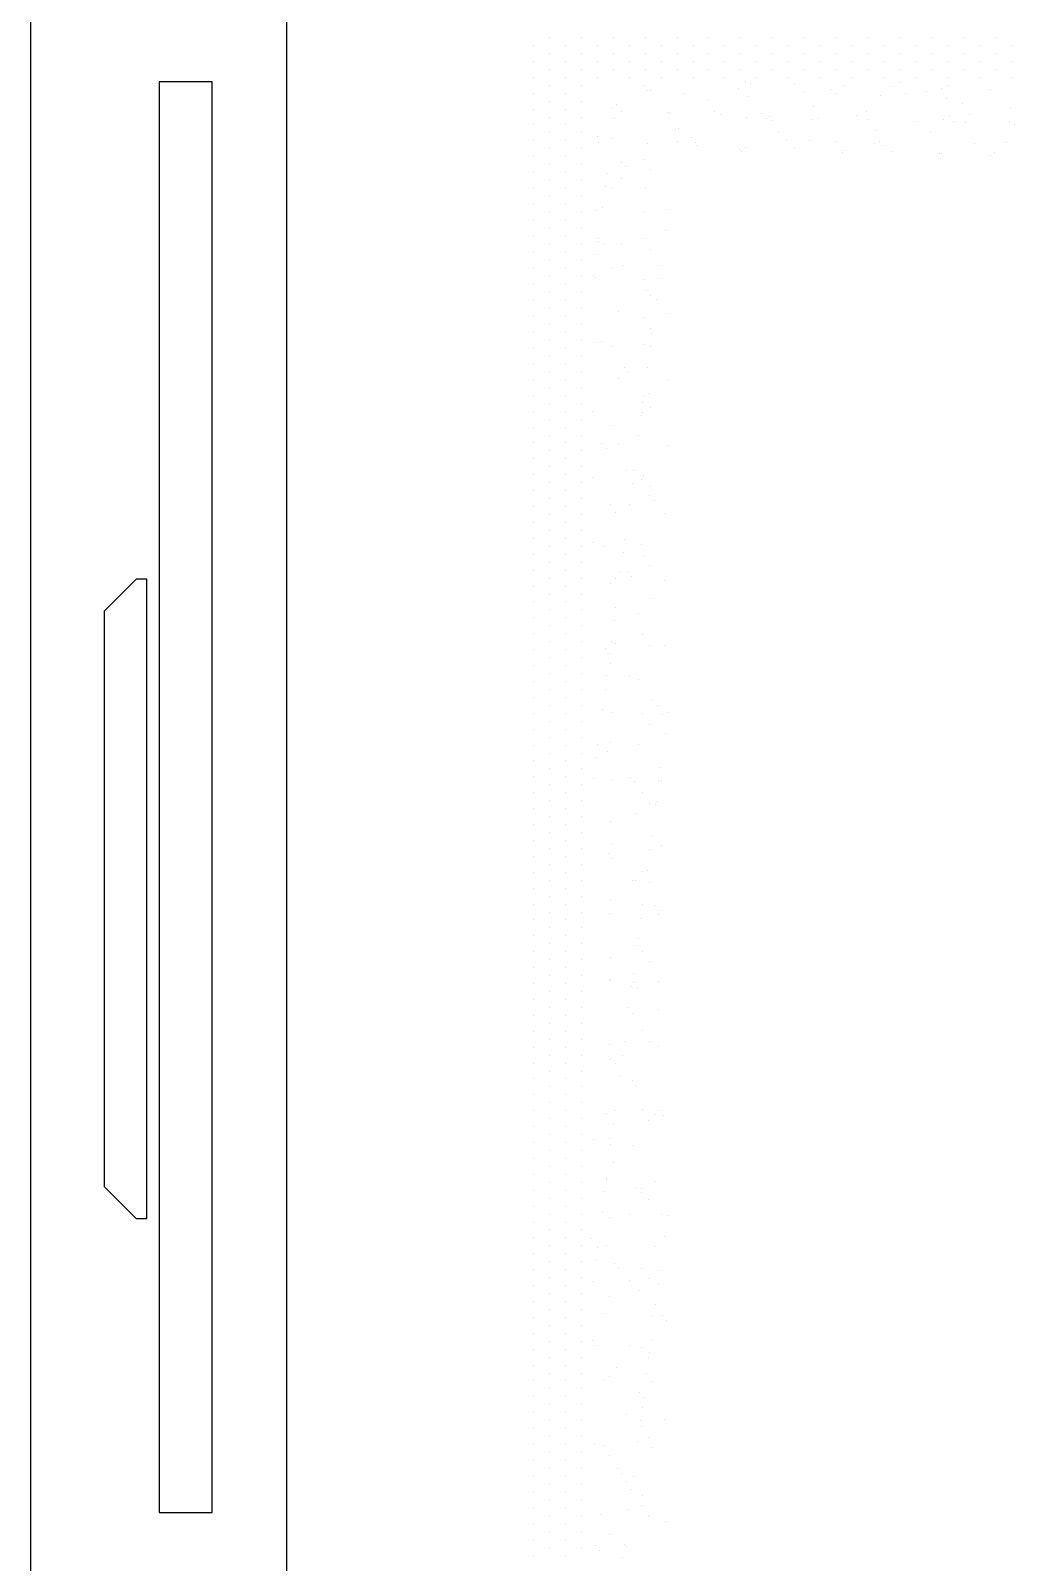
# Model space of a CAD drawing. Header units: millimetres. Extents: x -677 to -23, y -135 to 1112.
# Drawn here: x -122.721 to -121.932, y 845.313 to 846.542 of the extents above; entities that cross this region are included whole.
import ezdxf

# ---------------------------------------------------------------- set-up
doc = ezdxf.new("R2010")
doc.units = ezdxf.units.MM
doc.header["$LTSCALE"] = 20
doc.header["$MEASUREMENT"] = 0
doc.layers.get('0').update_dxf_attribs({"linetype": 'CONTINUOUS'})
doc.layers.add('AR-MOB', color=252, linetype='CONTINUOUS')
doc.layers.add('COTAS', color=7, linetype='CONTINUOUS')

# ---------------------------------------------------------------- blocks, each defined once
blk = doc.blocks.new('A$C7AFB675E')
at = {"color": 8}
for p, q in [((3.5162, 2.8124), (3.5162, 2.8124)), ((3.5319, 2.8203), (3.5319, 2.8203)), ((3.5477, 2.8124), (3.5477, 2.8124)), ((3.5634, 2.8203), (3.5634, 2.8203)), ((3.5792, 2.8124), (3.5792, 2.8124)), ((3.5949, 2.8203), (3.5949, 2.8203)), ((3.6107, 2.8124), (3.6107, 2.8124)), ((3.6264, 2.8203), (3.6264, 2.8203)), ((3.6422, 2.8124), (3.6422, 2.8124)), ((3.6579, 2.8203), (3.6579, 2.8203)), ((3.6737, 2.8124), (3.6737, 2.8124)), ((3.6894, 2.8203), (3.6894, 2.8203)), ((3.7052, 2.8124), (3.7052, 2.8124)), ((3.7209, 2.8203), (3.7209, 2.8203)), ((3.7367, 2.8124), (3.7367, 2.8124)), ((3.7524, 2.8203), (3.7524, 2.8203)), ((3.7682, 2.8124), (3.7682, 2.8124)), ((3.7839, 2.8203), (3.7839, 2.8203)), ((3.7997, 2.8124), (3.7997, 2.8124)), ((3.8154, 2.8203), (3.8154, 2.8203)), ((3.8312, 2.8124), (3.8312, 2.8124)), ((3.8469, 2.8203), (3.8469, 2.8203)), ((3.8627, 2.8124), (3.8627, 2.8124)), ((3.8784, 2.8203), (3.8784, 2.8203)), ((3.8942, 2.8124), (3.8942, 2.8124)), ((3.9099, 2.8203), (3.9099, 2.8203)), ((3.9257, 2.8124), (3.9257, 2.8124)), ((3.9414, 2.8203), (3.9414, 2.8203)), ((3.9572, 2.8124), (3.9572, 2.8124)), ((3.9729, 2.8203), (3.9729, 2.8203)), ((3.9887, 2.8124), (3.9887, 2.8124)), ((3.5162, 2.7967), (3.5162, 2.7967)), ((3.5319, 2.8045), (3.5319, 2.8045)), ((3.5477, 2.7967), (3.5477, 2.7967)), ((3.5634, 2.8045), (3.5634, 2.8045)), ((3.5792, 2.7967), (3.5792, 2.7967)), ((3.5949, 2.8045), (3.5949, 2.8045)), ((3.6107, 2.7967), (3.6107, 2.7967)), ((3.6264, 2.8045), (3.6264, 2.8045)), ((3.6422, 2.7967), (3.6422, 2.7967)), ((3.6579, 2.8045), (3.6579, 2.8045)), ((3.6737, 2.7967), (3.6737, 2.7967)), ((3.6894, 2.8045), (3.6894, 2.8045)), ((3.7052, 2.7967), (3.7052, 2.7967)), ((3.7209, 2.8045), (3.7209, 2.8045)), ((3.7367, 2.7967), (3.7367, 2.7967)), ((3.7524, 2.8045), (3.7524, 2.8045)), ((3.7682, 2.7967), (3.7682, 2.7967)), ((3.7839, 2.8045), (3.7839, 2.8045)), ((3.7997, 2.7967), (3.7997, 2.7967)), ((3.8154, 2.8045), (3.8154, 2.8045)), ((3.8312, 2.7967), (3.8312, 2.7967)), ((3.8469, 2.8045), (3.8469, 2.8045)), ((3.8627, 2.7967), (3.8627, 2.7967)), ((3.8784, 2.8045), (3.8784, 2.8045)), ((3.8942, 2.7967), (3.8942, 2.7967)), ((3.9099, 2.8045), (3.9099, 2.8045)), ((3.9257, 2.7967), (3.9257, 2.7967)), ((3.9414, 2.8045), (3.9414, 2.8045)), ((3.9572, 2.7967), (3.9572, 2.7967)), ((3.9729, 2.8045), (3.9729, 2.8045)), ((3.9887, 2.7967), (3.9887, 2.7967)), ((3.5162, 2.7809), (3.5162, 2.7809)), ((3.5319, 2.7888), (3.5319, 2.7888)), ((3.5477, 2.7809), (3.5477, 2.7809)), ((3.5634, 2.7888), (3.5634, 2.7888)), ((3.5792, 2.7809), (3.5792, 2.7809)), ((3.5949, 2.7888), (3.5949, 2.7888)), ((3.6107, 2.7809), (3.6107, 2.7809)), ((3.6264, 2.7888), (3.6264, 2.7888)), ((3.6422, 2.7809), (3.6422, 2.7809)), ((3.6579, 2.7888), (3.6579, 2.7888)), ((3.6737, 2.7809), (3.6737, 2.7809)), ((3.6894, 2.7888), (3.6894, 2.7888)), ((3.7052, 2.7809), (3.7052, 2.7809)), ((3.7209, 2.7888), (3.7209, 2.7888)), ((3.7367, 2.7809), (3.7367, 2.7809)), ((3.7524, 2.7888), (3.7524, 2.7888)), ((3.7682, 2.7809), (3.7682, 2.7809)), ((3.7839, 2.7888), (3.7839, 2.7888)), ((3.7997, 2.7809), (3.7997, 2.7809)), ((3.8154, 2.7888), (3.8154, 2.7888)), ((3.8312, 2.7809), (3.8312, 2.7809)), ((3.8469, 2.7888), (3.8469, 2.7888)), ((3.8627, 2.7809), (3.8627, 2.7809)), ((3.8784, 2.7888), (3.8784, 2.7888)), ((3.8942, 2.7809), (3.8942, 2.7809)), ((3.9099, 2.7888), (3.9099, 2.7888)), ((3.9257, 2.7809), (3.9257, 2.7809)), ((3.9414, 2.7888), (3.9414, 2.7888)), ((3.9572, 2.7809), (3.9572, 2.7809)), ((3.9729, 2.7888), (3.9729, 2.7888)), ((3.9887, 2.7809), (3.9887, 2.7809)), ((3.5162, 2.7652), (3.5162, 2.7652)), ((3.5319, 2.773), (3.5319, 2.773)), ((3.5477, 2.7652), (3.5477, 2.7652)), ((3.5634, 2.773), (3.5634, 2.773)), ((3.6247, 2.7727), (3.6247, 2.7727)), ((3.6289, 2.7681), (3.6289, 2.7681)), ((3.6319, 2.7678), (3.6319, 2.7678)), ((3.6642, 2.7647), (3.6642, 2.7647)), ((3.7185, 2.7703), (3.7185, 2.7703)), ((3.7254, 2.7763), (3.7254, 2.7763)), ((3.7291, 2.762), (3.7291, 2.762)), ((3.7309, 2.7751), (3.7309, 2.7751)), ((3.7739, 2.7747), (3.7739, 2.7747)), ((3.7826, 2.7673), (3.7826, 2.7673)), ((3.8109, 2.7693), (3.8109, 2.7693)), ((3.8151, 2.7647), (3.8151, 2.7647)), ((3.8225, 2.7731), (3.8225, 2.7731)), ((3.8597, 2.7629), (3.8597, 2.7629)), ((3.8711, 2.7715), (3.8711, 2.7715)), ((3.8777, 2.7755), (3.8777, 2.7755)), ((3.8845, 2.7649), (3.8845, 2.7649)), ((3.9047, 2.7668), (3.9047, 2.7668)), ((3.9196, 2.77), (3.9196, 2.77)), ((3.9264, 2.7732), (3.9264, 2.7732)), ((3.9682, 2.7684), (3.9682, 2.7684)), ((3.5162, 2.7494), (3.5162, 2.7494)), ((3.5319, 2.7573), (3.5319, 2.7573)), ((3.5477, 2.7494), (3.5477, 2.7494)), ((3.5634, 2.7573), (3.5634, 2.7573)), ((3.5932, 2.7499), (3.5932, 2.7499)), ((3.5976, 2.7537), (3.5976, 2.7537)), ((3.6033, 2.747), (3.6033, 2.747)), ((3.6882, 2.7581), (3.6882, 2.7581)), ((3.695, 2.7474), (3.695, 2.7474)), ((3.793, 2.7519), (3.793, 2.7519)), ((3.8457, 2.747), (3.8457, 2.747)), ((3.9246, 2.7601), (3.9246, 2.7601)), ((3.9408, 2.7551), (3.9408, 2.7551)), ((3.9885, 2.75), (3.9885, 2.75)), ((3.5162, 2.7337), (3.5162, 2.7337)), ((3.5319, 2.7415), (3.5319, 2.7415)), ((3.5477, 2.7337), (3.5477, 2.7337)), ((3.5634, 2.7415), (3.5634, 2.7415)), ((3.5958, 2.7406), (3.5958, 2.7406)), ((3.649, 2.7462), (3.649, 2.7462)), ((3.6519, 2.7454), (3.6519, 2.7454)), ((3.7005, 2.7438), (3.7005, 2.7438)), ((3.7264, 2.7415), (3.7264, 2.7415)), ((3.7414, 2.7452), (3.7414, 2.7452)), ((3.7457, 2.7406), (3.7457, 2.7406)), ((3.749, 2.7422), (3.749, 2.7422)), ((3.7513, 2.7377), (3.7513, 2.7377)), ((3.7913, 2.7388), (3.7913, 2.7388)), ((3.7976, 2.7406), (3.7976, 2.7406)), ((3.8352, 2.7427), (3.8352, 2.7427)), ((3.8461, 2.7391), (3.8461, 2.7391)), ((3.8947, 2.7375), (3.8947, 2.7375)), ((3.9219, 2.7396), (3.9219, 2.7396)), ((3.9277, 2.7418), (3.9277, 2.7418)), ((3.9319, 2.7371), (3.9319, 2.7371)), ((3.9432, 2.7359), (3.9432, 2.7359)), ((3.9476, 2.7445), (3.9476, 2.7445)), ((3.9868, 2.7369), (3.9868, 2.7369)), ((3.9918, 2.7343), (3.9918, 2.7343)), ((3.5162, 2.7179), (3.5162, 2.7179)), ((3.5319, 2.7258), (3.5319, 2.7258)), ((3.5477, 2.7179), (3.5477, 2.7179)), ((3.5634, 2.7258), (3.5634, 2.7258)), ((3.5796, 2.7221), (3.5796, 2.7221)), ((3.58, 2.7166), (3.58, 2.7166)), ((3.5931, 2.7201), (3.5931, 2.7201)), ((3.6563, 2.7295), (3.6563, 2.7295)), ((3.658, 2.7174), (3.658, 2.7174)), ((3.6597, 2.7305), (3.6597, 2.7305)), ((3.672, 2.7211), (3.672, 2.7211)), ((3.6763, 2.7165), (3.6763, 2.7165)), ((3.7581, 2.7271), (3.7581, 2.7271)), ((3.7658, 2.7186), (3.7658, 2.7186)), ((3.7886, 2.7183), (3.7886, 2.7183)), ((3.8144, 2.7174), (3.8144, 2.7174)), ((3.8552, 2.7286), (3.8552, 2.7286)), ((3.8582, 2.7177), (3.8582, 2.7177)), ((3.9088, 2.7266), (3.9088, 2.7266)), ((3.9841, 2.7164), (3.9841, 2.7164)), ((3.5162, 2.7022), (3.5162, 2.7022)), ((3.5319, 2.71), (3.5319, 2.71)), ((3.5477, 2.7022), (3.5477, 2.7022)), ((3.5634, 2.71), (3.5634, 2.71)), ((3.6286, 2.715), (3.6286, 2.715)), ((3.6771, 2.7134), (3.6771, 2.7134)), ((3.7194, 2.7092), (3.7194, 2.7092)), ((3.7219, 2.7073), (3.7219, 2.7073)), ((3.7257, 2.7118), (3.7257, 2.7118)), ((3.7743, 2.7103), (3.7743, 2.7103)), ((3.8212, 2.7067), (3.8212, 2.7067)), ((3.8228, 2.7087), (3.8228, 2.7087)), ((3.8535, 2.7155), (3.8535, 2.7155)), ((3.8625, 2.713), (3.8625, 2.713)), ((3.8714, 2.7071), (3.8714, 2.7071)), ((3.9174, 2.7054), (3.9174, 2.7054)), ((3.9199, 2.7055), (3.9199, 2.7055)), ((3.952, 2.7152), (3.952, 2.7152)), ((3.9685, 2.7039), (3.9685, 2.7039)), ((3.9719, 2.7062), (3.9719, 2.7062)), ((3.5162, 2.6864), (3.5162, 2.6864)), ((3.5319, 2.6943), (3.5319, 2.6943)), ((3.5477, 2.6864), (3.5477, 2.6864)), ((3.5634, 2.6943), (3.5634, 2.6943)), ((3.5886, 2.6859), (3.5886, 2.6859)), ((3.6026, 2.697), (3.6026, 2.697)), ((3.6068, 2.6923), (3.6068, 2.6923)), ((3.625, 2.6999), (3.625, 2.6999)), ((3.6318, 2.6893), (3.6318, 2.6893)), ((3.5319, 2.6785), (3.5319, 2.6785)), ((3.5634, 2.6785), (3.5634, 2.6785)), ((3.5869, 2.6728), (3.5869, 2.6728)), ((3.593, 2.6714), (3.593, 2.6714)), ((3.6025, 2.681), (3.6025, 2.681)), ((3.5162, 2.6707), (3.5162, 2.6707)), ((3.5319, 2.6628), (3.5319, 2.6628)), ((3.5477, 2.6707), (3.5477, 2.6707)), ((3.5634, 2.6628), (3.5634, 2.6628)), ((3.6269, 2.6704), (3.6269, 2.6704)), ((3.5162, 2.6549), (3.5162, 2.6549)), ((3.5319, 2.647), (3.5319, 2.647)), ((3.5477, 2.6549), (3.5477, 2.6549)), ((3.5634, 2.647), (3.5634, 2.647)), ((3.5776, 2.6485), (3.5776, 2.6485)), ((3.5842, 2.6523), (3.5842, 2.6523)), ((3.6261, 2.647), (3.6261, 2.647)), ((3.6491, 2.6496), (3.6491, 2.6496)), ((3.5162, 2.6392), (3.5162, 2.6392)), ((3.5319, 2.6313), (3.5319, 2.6313)), ((3.5477, 2.6392), (3.5477, 2.6392)), ((3.5634, 2.6313), (3.5634, 2.6313)), ((3.6464, 2.6291), (3.6464, 2.6291)), ((3.5162, 2.6234), (3.5162, 2.6234)), ((3.5319, 2.6155), (3.5319, 2.6155)), ((3.5477, 2.6234), (3.5477, 2.6234)), ((3.5634, 2.6155), (3.5634, 2.6155)), ((3.5797, 2.6181), (3.5797, 2.6181)), ((3.5804, 2.6212), (3.5804, 2.6212)), ((3.5847, 2.6166), (3.5847, 2.6166)), ((3.6028, 2.6166), (3.6028, 2.6166)), ((3.6248, 2.6215), (3.6248, 2.6215)), ((3.6316, 2.6108), (3.6316, 2.6108)), ((3.5162, 2.6077), (3.5162, 2.6077)), ((3.5319, 2.5998), (3.5319, 2.5998)), ((3.5477, 2.6077), (3.5477, 2.6077)), ((3.5634, 2.5998), (3.5634, 2.5998)), ((3.578, 2.605), (3.578, 2.605)), ((3.6419, 2.5948), (3.6419, 2.5948)), ((3.5162, 2.5919), (3.5162, 2.5919)), ((3.5319, 2.584), (3.5319, 2.584)), ((3.5477, 2.5919), (3.5477, 2.5919)), ((3.5634, 2.584), (3.5634, 2.584)), ((3.5753, 2.5845), (3.5753, 2.5845)), ((3.5767, 2.5826), (3.5767, 2.5826)), ((3.5929, 2.5929), (3.5929, 2.5929)), ((3.6048, 2.5947), (3.6048, 2.5947)), ((3.6253, 2.581), (3.6253, 2.581)), ((3.6402, 2.5817), (3.6402, 2.5817)), ((3.5162, 2.5762), (3.5162, 2.5762)), ((3.5319, 2.5683), (3.5319, 2.5683)), ((3.5477, 2.5762), (3.5477, 2.5762)), ((3.5634, 2.5683), (3.5634, 2.5683)), ((3.6278, 2.5696), (3.6278, 2.5696)), ((3.632, 2.5649), (3.632, 2.5649)), ((3.5162, 2.5604), (3.5162, 2.5604)), ((3.5319, 2.5525), (3.5319, 2.5525)), ((3.5477, 2.5604), (3.5477, 2.5604)), ((3.5634, 2.5525), (3.5634, 2.5525)), ((3.6375, 2.5612), (3.6375, 2.5612)), ((3.5162, 2.5447), (3.5162, 2.5447)), ((3.5319, 2.5368), (3.5319, 2.5368)), ((3.5477, 2.5447), (3.5477, 2.5447)), ((3.5634, 2.5368), (3.5634, 2.5368)), ((3.6004, 2.5485), (3.6004, 2.5485)), ((3.6247, 2.543), (3.6247, 2.543)), ((3.6489, 2.5469), (3.6489, 2.5469)), ((3.5162, 2.5289), (3.5162, 2.5289)), ((3.5319, 2.521), (3.5319, 2.521)), ((3.5477, 2.5289), (3.5477, 2.5289)), ((3.5634, 2.521), (3.5634, 2.521)), ((3.6315, 2.5324), (3.6315, 2.5324)), ((3.633, 2.527), (3.633, 2.527)), ((3.5162, 2.5132), (3.5162, 2.5132)), ((3.5319, 2.5053), (3.5319, 2.5053)), ((3.5477, 2.5132), (3.5477, 2.5132)), ((3.5634, 2.5053), (3.5634, 2.5053)), ((3.577, 2.5181), (3.577, 2.5181)), ((3.5827, 2.5189), (3.5827, 2.5189)), ((3.5927, 2.5145), (3.5927, 2.5145)), ((3.6256, 2.5165), (3.6256, 2.5165)), ((3.6312, 2.5139), (3.6312, 2.5139)), ((3.5162, 2.4974), (3.5162, 2.4974)), ((3.5319, 2.4895), (3.5319, 2.4895)), ((3.5477, 2.4974), (3.5477, 2.4974)), ((3.5634, 2.4895), (3.5634, 2.4895)), ((3.6056, 2.4938), (3.6056, 2.4938)), ((3.6099, 2.4892), (3.6099, 2.4892)), ((3.6285, 2.4934), (3.6285, 2.4934)), ((3.5162, 2.4817), (3.5162, 2.4817)), ((3.5319, 2.4738), (3.5319, 2.4738)), ((3.5477, 2.4817), (3.5477, 2.4817)), ((3.5634, 2.4738), (3.5634, 2.4738)), ((3.5995, 2.4825), (3.5995, 2.4825)), ((3.6481, 2.481), (3.6481, 2.481)), ((3.5162, 2.4659), (3.5162, 2.4659)), ((3.5477, 2.4659), (3.5477, 2.4659)), ((3.624, 2.4592), (3.624, 2.4592)), ((3.6246, 2.4645), (3.6246, 2.4645)), ((3.63, 2.4673), (3.63, 2.4673)), ((3.5162, 2.4502), (3.5162, 2.4502)), ((3.5319, 2.458), (3.5319, 2.458)), ((3.5477, 2.4502), (3.5477, 2.4502)), ((3.5634, 2.458), (3.5634, 2.458)), ((3.5746, 2.4501), (3.5746, 2.4501)), ((3.6223, 2.4461), (3.6223, 2.4461)), ((3.6232, 2.4485), (3.6232, 2.4485)), ((3.6313, 2.4539), (3.6313, 2.4539)), ((3.5162, 2.4344), (3.5162, 2.4344)), ((3.5319, 2.4423), (3.5319, 2.4423)), ((3.5477, 2.4344), (3.5477, 2.4344)), ((3.5634, 2.4423), (3.5634, 2.4423)), ((3.5926, 2.436), (3.5926, 2.436)), ((3.5162, 2.4187), (3.5162, 2.4187)), ((3.5319, 2.4265), (3.5319, 2.4265)), ((3.5477, 2.4187), (3.5477, 2.4187)), ((3.5634, 2.4265), (3.5634, 2.4265)), ((3.5835, 2.4181), (3.5835, 2.4181)), ((3.5878, 2.4134), (3.5878, 2.4134)), ((3.5998, 2.4181), (3.5998, 2.4181)), ((3.6196, 2.4256), (3.6196, 2.4256)), ((3.6484, 2.4165), (3.6484, 2.4165)), ((3.5162, 2.4029), (3.5162, 2.4029)), ((3.5319, 2.4108), (3.5319, 2.4108)), ((3.5477, 2.4029), (3.5477, 2.4029)), ((3.5634, 2.4108), (3.5634, 2.4108)), ((3.5162, 2.3872), (3.5162, 2.3872)), ((3.5319, 2.395), (3.5319, 2.395)), ((3.5477, 2.3872), (3.5477, 2.3872)), ((3.5634, 2.395), (3.5634, 2.395)), ((3.5738, 2.3841), (3.5738, 2.3841)), ((3.6079, 2.3915), (3.6079, 2.3915)), ((3.6151, 2.3913), (3.6151, 2.3913)), ((3.6223, 2.3825), (3.6223, 2.3825)), ((3.6244, 2.386), (3.6244, 2.386)), ((3.5162, 2.3714), (3.5162, 2.3714)), ((3.5319, 2.3793), (3.5319, 2.3793)), ((3.5477, 2.3714), (3.5477, 2.3714)), ((3.5634, 2.3793), (3.5634, 2.3793)), ((3.6134, 2.3782), (3.6134, 2.3782)), ((3.6312, 2.3754), (3.6312, 2.3754)), ((3.5162, 2.3557), (3.5162, 2.3557)), ((3.5319, 2.3635), (3.5319, 2.3635)), ((3.5477, 2.3557), (3.5477, 2.3557)), ((3.5634, 2.3635), (3.5634, 2.3635)), ((3.5925, 2.3575), (3.5925, 2.3575)), ((3.6107, 2.3577), (3.6107, 2.3577)), ((3.6309, 2.3664), (3.6309, 2.3664)), ((3.6351, 2.3618), (3.6351, 2.3618)), ((3.5162, 2.3399), (3.5162, 2.3399)), ((3.5319, 2.3478), (3.5319, 2.3478)), ((3.5477, 2.3399), (3.5477, 2.3399)), ((3.5634, 2.3478), (3.5634, 2.3478)), ((3.5974, 2.35), (3.5974, 2.35)), ((3.6459, 2.3484), (3.6459, 2.3484)), ((3.5162, 2.3242), (3.5162, 2.3242)), ((3.5319, 2.332), (3.5319, 2.332)), ((3.5477, 2.3242), (3.5477, 2.3242)), ((3.5634, 2.332), (3.5634, 2.332)), ((3.6062, 2.3235), (3.6062, 2.3235)), ((3.5162, 2.3084), (3.5162, 2.3084)), ((3.5319, 2.3163), (3.5319, 2.3163)), ((3.5477, 2.3084), (3.5477, 2.3084)), ((3.5634, 2.3163), (3.5634, 2.3163)), ((3.5741, 2.3196), (3.5741, 2.3196)), ((3.5858, 2.3158), (3.5858, 2.3158)), ((3.6044, 2.3104), (3.6044, 2.3104)), ((3.6226, 2.318), (3.6226, 2.318)), ((3.6243, 2.3076), (3.6243, 2.3076)), ((3.5162, 2.2927), (3.5162, 2.2927)), ((3.5319, 2.3005), (3.5319, 2.3005)), ((3.5477, 2.2927), (3.5477, 2.2927)), ((3.5634, 2.3005), (3.5634, 2.3005)), ((3.631, 2.2969), (3.631, 2.2969)), ((3.5162, 2.2769), (3.5162, 2.2769)), ((3.5319, 2.2848), (3.5319, 2.2848)), ((3.5477, 2.2769), (3.5477, 2.2769)), ((3.5634, 2.2848), (3.5634, 2.2848)), ((3.5923, 2.279), (3.5923, 2.279)), ((3.5965, 2.2841), (3.5965, 2.2841)), ((3.6017, 2.2899), (3.6017, 2.2899)), ((3.6087, 2.2907), (3.6087, 2.2907)), ((3.613, 2.286), (3.613, 2.286)), ((3.6451, 2.2825), (3.6451, 2.2825)), ((3.5162, 2.2612), (3.5162, 2.2612)), ((3.5319, 2.269), (3.5319, 2.269)), ((3.5477, 2.2612), (3.5477, 2.2612)), ((3.5634, 2.269), (3.5634, 2.269)), ((3.6331, 2.2641), (3.6331, 2.2641)), ((3.5319, 2.2533), (3.5319, 2.2533)), ((3.5634, 2.2533), (3.5634, 2.2533)), ((3.5972, 2.2557), (3.5972, 2.2557)), ((3.6202, 2.25), (3.6202, 2.25)), ((3.5162, 2.2454), (3.5162, 2.2454)), ((3.5319, 2.2375), (3.5319, 2.2375)), ((3.5477, 2.2454), (3.5477, 2.2454)), ((3.5634, 2.2375), (3.5634, 2.2375)), ((3.5955, 2.2426), (3.5955, 2.2426)), ((3.5162, 2.2297), (3.5162, 2.2297)), ((3.5319, 2.2218), (3.5319, 2.2218)), ((3.5477, 2.2297), (3.5477, 2.2297)), ((3.5634, 2.2218), (3.5634, 2.2218)), ((3.5928, 2.2221), (3.5928, 2.2221)), ((3.5968, 2.2196), (3.5968, 2.2196)), ((3.6241, 2.2291), (3.6241, 2.2291)), ((3.6309, 2.2185), (3.6309, 2.2185)), ((3.6454, 2.218), (3.6454, 2.218)), ((3.5162, 2.2139), (3.5162, 2.2139)), ((3.5319, 2.206), (3.5319, 2.206)), ((3.5477, 2.2139), (3.5477, 2.2139)), ((3.5634, 2.206), (3.5634, 2.206)), ((3.5866, 2.2149), (3.5866, 2.2149)), ((3.5909, 2.2103), (3.5909, 2.2103)), ((3.5922, 2.2005), (3.5922, 2.2005)), ((3.5162, 2.1982), (3.5162, 2.1982)), ((3.5319, 2.1903), (3.5319, 2.1903)), ((3.5477, 2.1982), (3.5477, 2.1982)), ((3.5634, 2.1903), (3.5634, 2.1903)), ((3.5883, 2.1879), (3.5883, 2.1879)), ((3.611, 2.1884), (3.611, 2.1884)), ((3.5162, 2.1824), (3.5162, 2.1824)), ((3.5319, 2.1745), (3.5319, 2.1745)), ((3.5477, 2.1824), (3.5477, 2.1824)), ((3.5634, 2.1745), (3.5634, 2.1745)), ((3.5866, 2.1747), (3.5866, 2.1747)), ((3.6193, 2.184), (3.6193, 2.184)), ((3.5162, 2.1667), (3.5162, 2.1667)), ((3.5319, 2.1588), (3.5319, 2.1588)), ((3.5477, 2.1667), (3.5477, 2.1667)), ((3.5634, 2.1588), (3.5634, 2.1588)), ((3.634, 2.1633), (3.634, 2.1633)), ((3.6382, 2.1586), (3.6382, 2.1586)), ((3.5162, 2.1509), (3.5162, 2.1509)), ((3.5319, 2.143), (3.5319, 2.143)), ((3.5477, 2.1509), (3.5477, 2.1509)), ((3.5634, 2.143), (3.5634, 2.143)), ((3.5839, 2.1542), (3.5839, 2.1542)), ((3.5944, 2.1515), (3.5944, 2.1515)), ((3.624, 2.1506), (3.624, 2.1506)), ((3.6308, 2.14), (3.6308, 2.14)), ((3.643, 2.1499), (3.643, 2.1499)), ((3.6488, 2.1515), (3.6488, 2.1515)), ((3.5162, 2.1352), (3.5162, 2.1352)), ((3.5319, 2.1273), (3.5319, 2.1273)), ((3.5477, 2.1352), (3.5477, 2.1352)), ((3.5634, 2.1273), (3.5634, 2.1273)), ((3.6461, 2.131), (3.6461, 2.131)), ((3.5162, 2.1194), (3.5162, 2.1194)), ((3.5319, 2.1115), (3.5319, 2.1115)), ((3.5477, 2.1194), (3.5477, 2.1194)), ((3.5634, 2.1115), (3.5634, 2.1115)), ((3.5794, 2.12), (3.5794, 2.12)), ((3.5889, 2.1126), (3.5889, 2.1126)), ((3.592, 2.1221), (3.592, 2.1221)), ((3.6196, 2.1196), (3.6196, 2.1196)), ((3.5162, 2.1037), (3.5162, 2.1037)), ((3.5319, 2.0958), (3.5319, 2.0958)), ((3.5477, 2.1037), (3.5477, 2.1037)), ((3.5634, 2.0958), (3.5634, 2.0958)), ((3.5776, 2.1069), (3.5776, 2.1069)), ((3.6416, 2.0968), (3.6416, 2.0968)), ((3.5162, 2.0879), (3.5162, 2.0879)), ((3.5319, 2.08), (3.5319, 2.08)), ((3.5477, 2.0879), (3.5477, 2.0879)), ((3.5634, 2.08), (3.5634, 2.08)), ((3.5749, 2.0864), (3.5749, 2.0864)), ((3.5936, 2.0856), (3.5936, 2.0856)), ((3.6118, 2.0875), (3.6118, 2.0875)), ((3.6161, 2.0829), (3.6161, 2.0829)), ((3.6398, 2.0837), (3.6398, 2.0837)), ((3.6421, 2.084), (3.6421, 2.084)), ((3.5162, 2.0722), (3.5162, 2.0722)), ((3.5319, 2.0643), (3.5319, 2.0643)), ((3.5477, 2.0722), (3.5477, 2.0722)), ((3.5634, 2.0643), (3.5634, 2.0643)), ((3.6238, 2.0721), (3.6238, 2.0721)), ((3.5162, 2.0564), (3.5162, 2.0564)), ((3.5319, 2.0485), (3.5319, 2.0485)), ((3.5477, 2.0564), (3.5477, 2.0564)), ((3.5634, 2.0485), (3.5634, 2.0485)), ((3.6172, 2.0515), (3.6172, 2.0515)), ((3.6306, 2.0615), (3.6306, 2.0615)), ((3.6362, 2.0609), (3.6362, 2.0609)), ((3.6371, 2.0632), (3.6371, 2.0632)), ((3.5162, 2.0407), (3.5162, 2.0407)), ((3.5477, 2.0407), (3.5477, 2.0407)), ((3.5919, 2.0436), (3.5919, 2.0436)), ((3.5162, 2.0249), (3.5162, 2.0249)), ((3.5319, 2.0328), (3.5319, 2.0328)), ((3.5477, 2.0249), (3.5477, 2.0249)), ((3.5634, 2.0328), (3.5634, 2.0328)), ((3.5939, 2.0211), (3.5939, 2.0211)), ((3.6326, 2.029), (3.6326, 2.029)), ((3.6424, 2.0195), (3.6424, 2.0195)), ((3.5162, 2.0092), (3.5162, 2.0092)), ((3.5319, 2.017), (3.5319, 2.017)), ((3.5477, 2.0092), (3.5477, 2.0092)), ((3.5634, 2.017), (3.5634, 2.017)), ((3.5897, 2.0118), (3.5897, 2.0118)), ((3.594, 2.0071), (3.594, 2.0071)), ((3.6309, 2.0158), (3.6309, 2.0158)), ((3.5162, 1.9934), (3.5162, 1.9934)), ((3.5319, 2.0013), (3.5319, 2.0013)), ((3.5477, 1.9934), (3.5477, 1.9934)), ((3.5634, 2.0013), (3.5634, 2.0013)), ((3.6237, 1.9937), (3.6237, 1.9937)), ((3.6282, 1.9953), (3.6282, 1.9953)), ((3.5162, 1.9777), (3.5162, 1.9777)), ((3.5319, 1.9855), (3.5319, 1.9855)), ((3.5477, 1.9777), (3.5477, 1.9777)), ((3.5634, 1.9855), (3.5634, 1.9855)), ((3.6141, 1.9852), (3.6141, 1.9852)), ((3.6163, 1.9855), (3.6163, 1.9855)), ((3.6305, 1.983), (3.6305, 1.983)), ((3.5162, 1.9619), (3.5162, 1.9619)), ((3.5319, 1.9698), (3.5319, 1.9698)), ((3.5477, 1.9619), (3.5477, 1.9619)), ((3.5634, 1.9698), (3.5634, 1.9698)), ((3.5917, 1.9651), (3.5917, 1.9651)), ((3.6237, 1.9611), (3.6237, 1.9611)), ((3.637, 1.9601), (3.637, 1.9601)), ((3.5162, 1.9462), (3.5162, 1.9462)), ((3.5319, 1.954), (3.5319, 1.954)), ((3.5477, 1.9462), (3.5477, 1.9462)), ((3.5634, 1.954), (3.5634, 1.954)), ((3.5914, 1.953), (3.5914, 1.953)), ((3.622, 1.948), (3.622, 1.948)), ((3.64, 1.9514), (3.64, 1.9514)), ((3.6413, 1.9555), (3.6413, 1.9555)), ((3.5162, 1.9304), (3.5162, 1.9304)), ((3.5319, 1.9383), (3.5319, 1.9383)), ((3.5477, 1.9304), (3.5477, 1.9304)), ((3.5634, 1.9383), (3.5634, 1.9383)), ((3.6193, 1.9275), (3.6193, 1.9275)), ((3.5162, 1.9147), (3.5162, 1.9147)), ((3.5319, 1.9225), (3.5319, 1.9225)), ((3.5477, 1.9147), (3.5477, 1.9147)), ((3.5634, 1.9225), (3.5634, 1.9225)), ((3.6166, 1.9211), (3.6166, 1.9211)), ((3.6236, 1.9152), (3.6236, 1.9152)), ((3.5162, 1.8989), (3.5162, 1.8989)), ((3.5319, 1.9068), (3.5319, 1.9068)), ((3.5477, 1.8989), (3.5477, 1.8989)), ((3.5634, 1.9068), (3.5634, 1.9068)), ((3.5919, 1.9094), (3.5919, 1.9094)), ((3.6303, 1.9045), (3.6303, 1.9045)), ((3.5162, 1.8832), (3.5162, 1.8832)), ((3.5319, 1.891), (3.5319, 1.891)), ((3.5477, 1.8832), (3.5477, 1.8832)), ((3.5634, 1.891), (3.5634, 1.891)), ((3.5906, 1.8871), (3.5906, 1.8871)), ((3.5916, 1.8866), (3.5916, 1.8866)), ((3.6148, 1.8933), (3.6148, 1.8933)), ((3.6149, 1.8844), (3.6149, 1.8844)), ((3.6391, 1.8855), (3.6391, 1.8855)), ((3.5162, 1.8674), (3.5162, 1.8674)), ((3.5319, 1.8753), (3.5319, 1.8753)), ((3.5477, 1.8674), (3.5477, 1.8674)), ((3.5634, 1.8753), (3.5634, 1.8753)), ((3.613, 1.8802), (3.613, 1.8802)), ((3.6192, 1.8797), (3.6192, 1.8797)), ((3.5162, 1.8517), (3.5162, 1.8517)), ((3.5319, 1.8595), (3.5319, 1.8595)), ((3.5477, 1.8517), (3.5477, 1.8517)), ((3.5634, 1.8595), (3.5634, 1.8595)), ((3.6103, 1.8597), (3.6103, 1.8597)), ((3.6142, 1.853), (3.6142, 1.853)), ((3.6393, 1.8578), (3.6393, 1.8578)), ((3.5319, 1.8438), (3.5319, 1.8438)), ((3.5634, 1.8438), (3.5634, 1.8438)), ((3.6234, 1.8367), (3.6234, 1.8367)), ((3.5162, 1.8359), (3.5162, 1.8359)), ((3.5319, 1.828), (3.5319, 1.828)), ((3.5477, 1.8359), (3.5477, 1.8359)), ((3.5634, 1.828), (3.5634, 1.828)), ((3.5909, 1.8226), (3.5909, 1.8226)), ((3.6058, 1.8255), (3.6058, 1.8255)), ((3.6302, 1.8261), (3.6302, 1.8261)), ((3.6394, 1.821), (3.6394, 1.821)), ((3.5162, 1.8202), (3.5162, 1.8202)), ((3.5319, 1.8123), (3.5319, 1.8123)), ((3.5477, 1.8202), (3.5477, 1.8202)), ((3.5634, 1.8123), (3.5634, 1.8123)), ((3.5915, 1.8082), (3.5915, 1.8082)), ((3.5928, 1.8086), (3.5928, 1.8086)), ((3.6041, 1.8123), (3.6041, 1.8123)), ((3.5162, 1.8044), (3.5162, 1.8044)), ((3.5319, 1.7965), (3.5319, 1.7965)), ((3.5477, 1.8044), (3.5477, 1.8044)), ((3.5634, 1.7965), (3.5634, 1.7965)), ((3.5971, 1.804), (3.5971, 1.804)), ((3.6014, 1.7919), (3.6014, 1.7919)), ((3.5162, 1.7887), (3.5162, 1.7887)), ((3.5319, 1.7808), (3.5319, 1.7808)), ((3.5477, 1.7887), (3.5477, 1.7887)), ((3.5634, 1.7808), (3.5634, 1.7808)), ((3.6134, 1.787), (3.6134, 1.787)), ((3.6172, 1.782), (3.6172, 1.782)), ((3.5162, 1.7729), (3.5162, 1.7729)), ((3.5319, 1.765), (3.5319, 1.765)), ((3.5477, 1.7729), (3.5477, 1.7729)), ((3.5634, 1.765), (3.5634, 1.765)), ((3.5162, 1.7572), (3.5162, 1.7572)), ((3.5319, 1.7493), (3.5319, 1.7493)), ((3.5477, 1.7572), (3.5477, 1.7572)), ((3.5634, 1.7493), (3.5634, 1.7493)), ((3.5884, 1.7545), (3.5884, 1.7545)), ((3.5969, 1.7576), (3.5969, 1.7576)), ((3.6233, 1.7582), (3.6233, 1.7582)), ((3.63, 1.7476), (3.63, 1.7476)), ((3.637, 1.753), (3.637, 1.753)), ((3.6401, 1.757), (3.6401, 1.757)), ((3.6444, 1.7523), (3.6444, 1.7523)), ((3.5162, 1.7414), (3.5162, 1.7414)), ((3.5319, 1.7335), (3.5319, 1.7335)), ((3.5477, 1.7414), (3.5477, 1.7414)), ((3.5634, 1.7335), (3.5634, 1.7335)), ((3.5952, 1.7445), (3.5952, 1.7445)), ((3.5162, 1.7257), (3.5162, 1.7257)), ((3.5319, 1.7178), (3.5319, 1.7178)), ((3.5477, 1.7257), (3.5477, 1.7257)), ((3.5634, 1.7178), (3.5634, 1.7178)), ((3.575, 1.7282), (3.575, 1.7282)), ((3.5913, 1.7297), (3.5913, 1.7297)), ((3.5925, 1.724), (3.5925, 1.724)), ((3.6137, 1.7226), (3.6137, 1.7226)), ((3.5162, 1.7099), (3.5162, 1.7099)), ((3.5319, 1.702), (3.5319, 1.702)), ((3.5477, 1.7099), (3.5477, 1.7099)), ((3.5634, 1.702), (3.5634, 1.702)), ((3.595, 1.7063), (3.595, 1.7063)), ((3.5162, 1.6942), (3.5162, 1.6942)), ((3.5319, 1.6863), (3.5319, 1.6863)), ((3.5477, 1.6942), (3.5477, 1.6942)), ((3.5634, 1.6863), (3.5634, 1.6863)), ((3.5876, 1.6886), (3.5876, 1.6886)), ((3.588, 1.6898), (3.588, 1.6898)), ((3.6361, 1.687), (3.6361, 1.687)), ((3.5162, 1.6784), (3.5162, 1.6784)), ((3.5319, 1.6705), (3.5319, 1.6705)), ((3.5477, 1.6784), (3.5477, 1.6784)), ((3.5634, 1.6705), (3.5634, 1.6705)), ((3.5862, 1.6767), (3.5862, 1.6767)), ((3.618, 1.6812), (3.618, 1.6812)), ((3.6223, 1.6766), (3.6223, 1.6766)), ((3.6231, 1.6797), (3.6231, 1.6797)), ((3.5162, 1.6627), (3.5162, 1.6627)), ((3.5319, 1.6548), (3.5319, 1.6548)), ((3.5477, 1.6627), (3.5477, 1.6627)), ((3.5634, 1.6548), (3.5634, 1.6548)), ((3.5836, 1.6562), (3.5836, 1.6562)), ((3.6112, 1.6545), (3.6112, 1.6545)), ((3.6299, 1.6691), (3.6299, 1.6691)), ((3.6424, 1.6546), (3.6424, 1.6546)), ((3.5162, 1.6469), (3.5162, 1.6469)), ((3.5319, 1.639), (3.5319, 1.639)), ((3.5477, 1.6469), (3.5477, 1.6469)), ((3.5634, 1.639), (3.5634, 1.639)), ((3.5912, 1.6512), (3.5912, 1.6512)), ((3.6484, 1.6534), (3.6484, 1.6534)), ((3.5162, 1.6312), (3.5162, 1.6312)), ((3.5477, 1.6312), (3.5477, 1.6312)), ((3.5729, 1.6305), (3.5729, 1.6305)), ((3.5879, 1.6241), (3.5879, 1.6241)), ((3.6457, 1.633), (3.6457, 1.633)), ((3.5162, 1.6154), (3.5162, 1.6154)), ((3.5319, 1.6233), (3.5319, 1.6233)), ((3.5477, 1.6154), (3.5477, 1.6154)), ((3.5634, 1.6233), (3.5634, 1.6233)), ((3.5773, 1.6088), (3.5773, 1.6088)), ((3.579, 1.622), (3.579, 1.622)), ((3.6365, 1.6225), (3.6365, 1.6225)), ((3.5162, 1.5997), (3.5162, 1.5997)), ((3.5319, 1.6075), (3.5319, 1.6075)), ((3.5477, 1.5997), (3.5477, 1.5997)), ((3.5634, 1.6075), (3.5634, 1.6075)), ((3.5959, 1.6054), (3.5959, 1.6054)), ((3.6002, 1.6008), (3.6002, 1.6008)), ((3.623, 1.6013), (3.623, 1.6013)), ((3.6412, 1.5987), (3.6412, 1.5987)), ((3.5162, 1.5839), (3.5162, 1.5839)), ((3.5319, 1.5918), (3.5319, 1.5918)), ((3.5477, 1.5839), (3.5477, 1.5839)), ((3.5634, 1.5918), (3.5634, 1.5918)), ((3.5746, 1.5884), (3.5746, 1.5884)), ((3.6104, 1.5885), (3.6104, 1.5885)), ((3.6203, 1.5789), (3.6203, 1.5789)), ((3.6298, 1.5906), (3.6298, 1.5906)), ((3.6395, 1.5856), (3.6395, 1.5856)), ((3.5162, 1.5682), (3.5162, 1.5682)), ((3.5319, 1.576), (3.5319, 1.576)), ((3.5477, 1.5682), (3.5477, 1.5682)), ((3.5634, 1.576), (3.5634, 1.576)), ((3.591, 1.5727), (3.591, 1.5727)), ((3.6368, 1.5651), (3.6368, 1.5651)), ((3.5162, 1.5524), (3.5162, 1.5524)), ((3.5319, 1.5603), (3.5319, 1.5603)), ((3.5477, 1.5524), (3.5477, 1.5524)), ((3.5634, 1.5603), (3.5634, 1.5603)), ((3.5854, 1.5561), (3.5854, 1.5561)), ((3.634, 1.5545), (3.634, 1.5545)), ((3.6432, 1.5538), (3.6432, 1.5538)), ((3.6475, 1.5491), (3.6475, 1.5491)), ((3.5162, 1.5367), (3.5162, 1.5367)), ((3.5319, 1.5445), (3.5319, 1.5445)), ((3.5477, 1.5367), (3.5477, 1.5367)), ((3.5634, 1.5445), (3.5634, 1.5445)), ((3.5162, 1.5209), (3.5162, 1.5209)), ((3.5319, 1.5288), (3.5319, 1.5288)), ((3.5477, 1.5209), (3.5477, 1.5209)), ((3.5634, 1.5288), (3.5634, 1.5288)), ((3.5738, 1.5297), (3.5738, 1.5297)), ((3.578, 1.525), (3.578, 1.525)), ((3.6107, 1.5241), (3.6107, 1.5241)), ((3.6229, 1.5228), (3.6229, 1.5228)), ((3.6306, 1.5178), (3.6306, 1.5178)), ((3.6323, 1.5309), (3.6323, 1.5309)), ((3.5162, 1.5052), (3.5162, 1.5052)), ((3.5319, 1.513), (3.5319, 1.513)), ((3.5477, 1.5052), (3.5477, 1.5052)), ((3.5634, 1.513), (3.5634, 1.513)), ((3.5981, 1.5031), (3.5981, 1.5031)), ((3.6296, 1.5122), (3.6296, 1.5122)), ((3.5162, 1.4894), (3.5162, 1.4894)), ((3.5319, 1.4973), (3.5319, 1.4973)), ((3.5477, 1.4894), (3.5477, 1.4894)), ((3.5634, 1.4973), (3.5634, 1.4973)), ((3.5846, 1.4901), (3.5846, 1.4901)), ((3.5909, 1.4943), (3.5909, 1.4943)), ((3.6279, 1.4973), (3.6279, 1.4973)), ((3.6332, 1.4885), (3.6332, 1.4885)), ((3.5162, 1.4737), (3.5162, 1.4737)), ((3.5319, 1.4815), (3.5319, 1.4815)), ((3.5477, 1.4737), (3.5477, 1.4737)), ((3.5634, 1.4815), (3.5634, 1.4815)), ((3.6211, 1.478), (3.6211, 1.478)), ((3.6254, 1.4734), (3.6254, 1.4734)), ((3.5162, 1.4579), (3.5162, 1.4579)), ((3.5319, 1.4658), (3.5319, 1.4658)), ((3.5477, 1.4579), (3.5477, 1.4579)), ((3.5634, 1.4658), (3.5634, 1.4658)), ((3.6234, 1.4631), (3.6234, 1.4631)), ((3.5162, 1.4422), (3.5162, 1.4422)), ((3.5319, 1.45), (3.5319, 1.45)), ((3.5477, 1.4422), (3.5477, 1.4422)), ((3.5634, 1.45), (3.5634, 1.45)), ((3.6082, 1.456), (3.6082, 1.456)), ((3.6216, 1.4499), (3.6216, 1.4499)), ((3.6227, 1.4443), (3.6227, 1.4443)), ((3.6455, 1.4515), (3.6455, 1.4515)), ((3.5162, 1.4264), (3.5162, 1.4264)), ((3.5319, 1.4343), (3.5319, 1.4343)), ((3.5477, 1.4264), (3.5477, 1.4264)), ((3.5634, 1.4343), (3.5634, 1.4343)), ((3.576, 1.4274), (3.576, 1.4274)), ((3.6189, 1.4295), (3.6189, 1.4295)), ((3.6295, 1.4337), (3.6295, 1.4337)), ((3.5319, 1.4185), (3.5319, 1.4185)), ((3.5634, 1.4185), (3.5634, 1.4185)), ((3.5849, 1.4256), (3.5849, 1.4256)), ((3.5907, 1.4158), (3.5907, 1.4158)), ((3.6335, 1.424), (3.6335, 1.424)), ((3.5162, 1.4107), (3.5162, 1.4107)), ((3.5319, 1.4028), (3.5319, 1.4028)), ((3.5477, 1.4107), (3.5477, 1.4107)), ((3.5634, 1.4028), (3.5634, 1.4028)), ((3.599, 1.4023), (3.599, 1.4023)), ((3.6033, 1.3976), (3.6033, 1.3976)), ((3.5162, 1.3949), (3.5162, 1.3949)), ((3.5319, 1.387), (3.5319, 1.387)), ((3.5477, 1.3949), (3.5477, 1.3949)), ((3.5634, 1.387), (3.5634, 1.387)), ((3.6074, 1.3901), (3.6074, 1.3901)), ((3.6127, 1.3821), (3.6127, 1.3821)), ((3.6144, 1.3952), (3.6144, 1.3952)), ((3.5162, 1.3792), (3.5162, 1.3792)), ((3.5319, 1.3713), (3.5319, 1.3713)), ((3.5477, 1.3792), (3.5477, 1.3792)), ((3.5634, 1.3713), (3.5634, 1.3713)), ((3.6226, 1.3658), (3.6226, 1.3658)), ((3.6233, 1.3757), (3.6233, 1.3757)), ((3.5162, 1.3634), (3.5162, 1.3634)), ((3.5319, 1.3555), (3.5319, 1.3555)), ((3.5477, 1.3634), (3.5477, 1.3634)), ((3.5634, 1.3555), (3.5634, 1.3555)), ((3.5825, 1.3576), (3.5825, 1.3576)), ((3.61, 1.3616), (3.61, 1.3616)), ((3.6293, 1.3552), (3.6293, 1.3552)), ((3.631, 1.356), (3.631, 1.356)), ((3.6463, 1.3506), (3.6463, 1.3506)), ((3.5162, 1.3477), (3.5162, 1.3477)), ((3.5319, 1.3398), (3.5319, 1.3398)), ((3.5477, 1.3477), (3.5477, 1.3477)), ((3.5634, 1.3398), (3.5634, 1.3398)), ((3.5906, 1.3373), (3.5906, 1.3373)), ((3.5162, 1.3319), (3.5162, 1.3319)), ((3.5319, 1.324), (3.5319, 1.324)), ((3.5477, 1.3319), (3.5477, 1.3319)), ((3.5634, 1.324), (3.5634, 1.324)), ((3.5769, 1.3265), (3.5769, 1.3265)), ((3.5811, 1.3219), (3.5811, 1.3219)), ((3.6055, 1.3274), (3.6055, 1.3274)), ((3.6077, 1.3256), (3.6077, 1.3256)), ((3.5162, 1.3162), (3.5162, 1.3162)), ((3.5477, 1.3162), (3.5477, 1.3162)), ((3.6038, 1.3143), (3.6038, 1.3143))]:
    blk.add_line(p, q, dxfattribs=at)

msp = doc.modelspace()

# ---------------------------------------------------------------- linework, layer by layer
at = {"color": 5, "linetype": 'Continuous'}
msp.add_line((-122.7212, 844.784), (-122.7212, 847.284), dxfattribs=at)
at = {"color": 8}
msp.add_lwpolyline([(-122.7212, 844.784), (-122.7212, 846.7109), (-122.5161, 846.7109), (-122.5161, 844.784)], close=True, dxfattribs=at)
at = {"layer": 'AR-MOB'}
for points in [[(-122.5756, 846.5009), (-122.6183, 846.5009), (-122.6183, 845.353), (-122.5756, 845.353)], [(-122.628, 846.1018), (-122.6366, 846.1018), (-122.6622, 846.0761), (-122.6622, 845.6144), (-122.6366, 845.5888), (-122.628, 845.5888)]]:
    msp.add_lwpolyline(points, close=True, dxfattribs=at)

# ---------------------------------------------------------------- block references
at = {"layer": 'COTAS', "ltscale": 0.35, "xscale": 0.81, "yscale": 0.81, "zscale": 0.81}
msp.add_blockref('A$C7AFB675E', (-125.1658, 844.252), dxfattribs=at)

doc.saveas('drawing.dxf')
